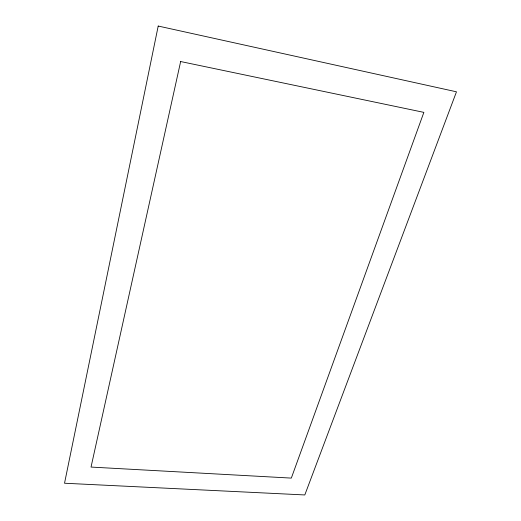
<?xml version="1.0" encoding="UTF-8"?>
<svg xmlns="http://www.w3.org/2000/svg" width="521" height="521" viewBox="0 0 521 521"><rect width="100%" height="100%" fill="white"/><g stroke="black" fill="none" stroke-linecap="round" stroke-linejoin="round"><path stroke-width="0.78" d="M158.208 26.05L64.526 483.234L304.805 494.95L456.474 91.807L158.208 26.05M180.65 61.537L91.032 467.07L291.324 478.102L423.866 112.373L180.65 61.537"/></g></svg>
